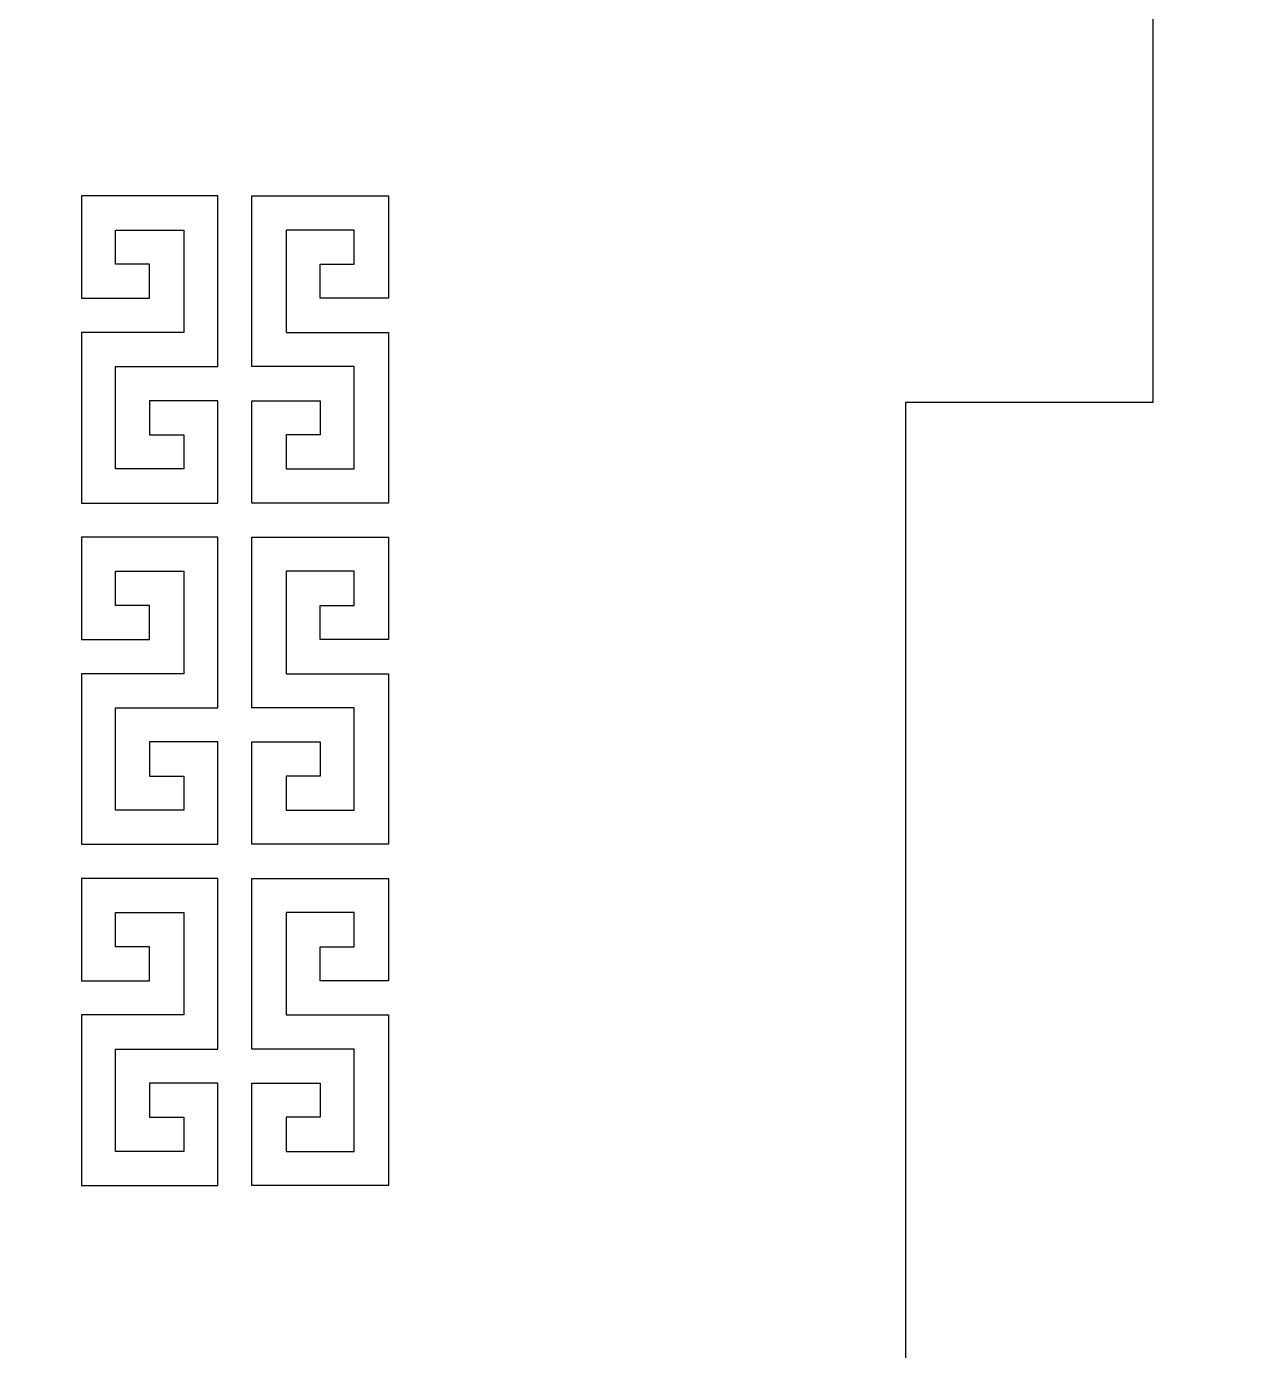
# Model space of a CAD drawing. Header units: centimetres. Extents: x -67.6 to -19.4, y -15.9 to 27.8.
# Drawn here: x -46.666 to -45.2, y -2.431 to -0.826 of the extents above; entities that cross this region are included whole.
import ezdxf

# ---------------------------------------------------------------- set-up
doc = ezdxf.new("R2010")
doc.units = ezdxf.units.CM
doc.header["$MEASUREMENT"] = 0
doc.layers.add('Layer 1', color=7, linetype='Continuous')

msp = doc.modelspace()

# ---------------------------------------------------------------- linework, layer by layer
at = {"layer": 'Layer 1', "color": 250, "lineweight": 25}
for points, knots in [([(-45.29952, -5.68124), (-45.29952, -5.68124), (-46.49952, -5.68124), (-46.49952, -5.68124), (-46.60952, -5.68124), (-46.69952, -5.59124), (-46.69952, -5.48124), (-46.69952, -5.48124), (-46.69952, -5.18124), (-46.69952, -5.18124), (-46.69952, -4.35624), (-47.37452, -3.68124), (-48.19952, -3.68124), (-48.19952, -3.68124), (-49.04952, -3.68124), (-49.04952, -3.68124), (-49.04952, -3.68124), (-49.04952, -3.38124), (-49.04952, -3.38124), (-49.04952, -3.38124), (-49.34952, -3.38124), (-49.34952, -3.38124), (-49.34952, -3.38124), (-49.34952, -3.68124), (-49.34952, -3.68124), (-49.34952, -3.68124), (-50.19952, -3.68124), (-50.19952, -3.68124), (-51.02452, -3.68124), (-51.69952, -4.35627), (-51.69952, -5.18124), (-51.69952, -5.18124), (-51.69952, -5.48124), (-51.69952, -5.48124), (-51.69952, -5.59124), (-51.78952, -5.68124), (-51.89952, -5.68124), (-51.89952, -5.68124), (-52.99952, -5.68124), (-52.99952, -5.68124), (-52.99952, -5.68124), (-52.99952, -3.68124), (-52.99952, -3.68124), (-52.99952, -3.68124), (-52.69952, -3.68124), (-52.69952, -3.68124), (-52.69952, -3.68124), (-52.69952, -1.28124), (-52.69952, -1.28124), (-52.69952, -1.28124), (-52.99952, -1.28124), (-52.99952, -1.28124), (-52.99952, -1.28124), (-52.99952, 1.45875), (-52.99952, 1.45875), (-52.99952, 1.45875), (-52.99952, 1.75875), (-52.99952, 1.75875), (-52.99952, 1.75875), (-52.99952, 5.21876), (-52.99952, 5.21876), (-52.99952, 5.21876), (-52.69952, 5.21876), (-52.69952, 5.21876), (-52.69952, 5.21876), (-52.69952, 6.71876), (-52.69952, 6.71876), (-52.69952, 6.71876), (-52.99952, 6.71876), (-52.99952, 6.71876), (-52.99952, 6.71876), (-52.99952, 9.11876), (-52.99952, 9.11876), (-52.99952, 9.11876), (-52.69952, 9.11876), (-52.69952, 9.11876), (-52.69952, 9.11876), (-52.69952, 9.71876), (-52.69952, 9.71876), (-52.69952, 9.71876), (-45.59952, 9.71876), (-45.59952, 9.71876)], [0, 0, 0, 0, 0.037037, 0.037037, 0.037037, 0.0740741, 0.0740741, 0.0740741, 0.1111111, 0.1111111, 0.1111111, 0.1481481, 0.1481481, 0.1481481, 0.1851852, 0.1851852, 0.1851852, 0.2222222, 0.2222222, 0.2222222, 0.2592593, 0.2592593, 0.2592593, 0.2962963, 0.2962963, 0.2962963, 0.3333333, 0.3333333, 0.3333333, 0.3703704, 0.3703704, 0.3703704, 0.4074074, 0.4074074, 0.4074074, 0.4444444, 0.4444444, 0.4444444, 0.4814815, 0.4814815, 0.4814815, 0.5185185, 0.5185185, 0.5185185, 0.5555556, 0.5555556, 0.5555556, 0.5925926, 0.5925926, 0.5925926, 0.6296296, 0.6296296, 0.6296296, 0.6666667, 0.6666667, 0.6666667, 0.7037037, 0.7037037, 0.7037037, 0.7407407, 0.7407407, 0.7407407, 0.7777778, 0.7777778, 0.7777778, 0.8148148, 0.8148148, 0.8148148, 0.8518519, 0.8518519, 0.8518519, 0.8888889, 0.8888889, 0.8888889, 0.9259259, 0.9259259, 0.9259259, 0.962963, 0.962963, 0.962963, 1, 1, 1, 1]), ([(-39.09952, -5.68124), (-39.09952, -5.68124), (-38.29952, -5.68124), (-38.29952, -5.68124), (-38.29952, -5.68124), (-38.29952, -3.68124), (-38.29952, -3.68124), (-38.29952, -3.68124), (-37.99952, -3.68124), (-37.99952, -3.68124), (-37.99952, -3.68124), (-37.99952, -1.28124), (-37.99952, -1.28124), (-37.99952, -1.28124), (-38.29952, -1.28124), (-38.29952, -1.28124), (-38.29952, -1.28124), (-38.29952, 1.45875), (-38.29952, 1.45875), (-38.29952, 1.45875), (-39.29952, 1.45875), (-39.29952, 1.45875), (-39.29952, 1.45875), (-39.29952, 1.75875), (-39.29952, 1.75875), (-39.29952, 1.75875), (-38.29952, 1.75875), (-38.29952, 1.75875), (-38.29952, 1.75875), (-38.29952, 5.21876), (-38.29952, 5.21876), (-38.29952, 5.21876), (-37.99952, 5.21876), (-37.99952, 5.21876), (-37.99952, 5.21876), (-37.99952, 6.71876), (-37.99952, 6.71876), (-37.99952, 6.71876), (-38.29952, 6.71876), (-38.29952, 6.71876), (-38.29952, 6.71876), (-38.29952, 9.11876), (-38.29952, 9.11876), (-38.29952, 9.11876), (-37.99952, 9.11876), (-37.99952, 9.11876), (-37.99952, 9.11876), (-37.99952, 9.71876), (-37.99952, 9.71876), (-37.99952, 9.71876), (-38.29952, 9.71876), (-38.29952, 9.71876), (-38.29952, 9.71876), (-45.29952, 9.71876), (-45.29952, 9.71876), (-45.29952, 9.71876), (-45.59952, 9.71876), (-45.59952, 9.71876), (-45.59952, 9.71876), (-45.59952, 9.11876), (-45.59952, 9.11876), (-45.59952, 9.11876), (-45.29952, 9.11876), (-45.29952, 9.11876), (-45.29952, 9.11876), (-45.29952, 6.71876), (-45.29952, 6.71876), (-45.29952, 6.71876), (-45.59952, 6.71876), (-45.59952, 6.71876), (-45.59952, 6.71876), (-45.59952, 5.21876), (-45.59952, 5.21876), (-45.59952, 5.21876), (-45.29952, 5.21876), (-45.29952, 5.21876), (-45.29952, 5.21876), (-45.29952, 1.75875), (-45.29952, 1.75875), (-45.29952, 1.75875), (-44.29952, 1.75875), (-44.29952, 1.75875), (-44.29952, 1.75875), (-44.29952, 1.45875), (-44.29952, 1.45875), (-44.29952, 1.45875), (-45.29952, 1.45875), (-45.29952, 1.45875), (-45.29952, 1.45875), (-45.29952, -1.28124), (-45.29952, -1.28124), (-45.29952, -1.28124), (-45.59952, -1.28124), (-45.59952, -1.28124), (-45.59952, -1.28124), (-45.59952, -3.68124), (-45.59952, -3.68124), (-45.59952, -3.68124), (-45.29952, -3.68124), (-45.29952, -3.68124), (-45.29952, -3.68124), (-45.29952, -5.68124), (-45.29952, -5.68124), (-45.29952, -5.68124), (-44.49952, -5.68124), (-44.49952, -5.68124), (-44.38952, -5.68124), (-44.29952, -5.59124), (-44.29952, -5.48124), (-44.29952, -5.48124), (-44.29952, -5.18124), (-44.29952, -5.18124), (-44.29952, -4.35624), (-43.62452, -3.68124), (-42.79952, -3.68124), (-42.02098, -3.68124), (-41.5623, -3.68124), (-40.79952, -3.68124), (-39.97452, -3.68124), (-39.29952, -4.35627), (-39.29952, -5.18124), (-39.29952, -5.18124), (-39.29952, -5.48124), (-39.29952, -5.48124), (-39.29952, -5.59124), (-39.20952, -5.68124), (-39.09952, -5.68124)], [0, 0, 0, 0, 0.0238095, 0.0238095, 0.0238095, 0.047619, 0.047619, 0.047619, 0.0714286, 0.0714286, 0.0714286, 0.0952381, 0.0952381, 0.0952381, 0.1190476, 0.1190476, 0.1190476, 0.1428571, 0.1428571, 0.1428571, 0.1666667, 0.1666667, 0.1666667, 0.1904762, 0.1904762, 0.1904762, 0.2142857, 0.2142857, 0.2142857, 0.2380952, 0.2380952, 0.2380952, 0.2619048, 0.2619048, 0.2619048, 0.2857143, 0.2857143, 0.2857143, 0.3095238, 0.3095238, 0.3095238, 0.3333333, 0.3333333, 0.3333333, 0.3571429, 0.3571429, 0.3571429, 0.3809524, 0.3809524, 0.3809524, 0.4047619, 0.4047619, 0.4047619, 0.4285714, 0.4285714, 0.4285714, 0.452381, 0.452381, 0.452381, 0.4761905, 0.4761905, 0.4761905, 0.5, 0.5, 0.5, 0.5238095, 0.5238095, 0.5238095, 0.547619, 0.547619, 0.547619, 0.5714286, 0.5714286, 0.5714286, 0.5952381, 0.5952381, 0.5952381, 0.6190476, 0.6190476, 0.6190476, 0.6428571, 0.6428571, 0.6428571, 0.6666667, 0.6666667, 0.6666667, 0.6904762, 0.6904762, 0.6904762, 0.7142857, 0.7142857, 0.7142857, 0.7380952, 0.7380952, 0.7380952, 0.7619048, 0.7619048, 0.7619048, 0.7857143, 0.7857143, 0.7857143, 0.8095238, 0.8095238, 0.8095238, 0.8333333, 0.8333333, 0.8333333, 0.8571429, 0.8571429, 0.8571429, 0.8809524, 0.8809524, 0.8809524, 0.9047619, 0.9047619, 0.9047619, 0.9285714, 0.9285714, 0.9285714, 0.952381, 0.952381, 0.952381, 0.9761905, 0.9761905, 0.9761905, 1, 1, 1, 1])]:
    msp.add_open_spline(points, degree=3, knots=knots, dxfattribs=at)
at = {"layer": 'Layer 1', "color": 240, "lineweight": 25}
for points in [[(-46.59952, -1.03121), (-46.54435, -1.03121), (-46.48918, -1.03121), (-46.43401, -1.03121), (-46.43401, -1.10018), (-46.43401, -1.16914), (-46.43401, -1.23811), (-46.47538, -1.23811), (-46.51676, -1.23811), (-46.55814, -1.23811), (-46.55814, -1.27949), (-46.55814, -1.32087), (-46.55814, -1.36225), (-46.55814, -1.36225), (-46.47538, -1.36225), (-46.47538, -1.36225), (-46.47538, -1.36225), (-46.47538, -1.32087), (-46.47538, -1.32087), (-46.47538, -1.32087), (-46.51676, -1.32087), (-46.51676, -1.32087), (-46.51676, -1.32087), (-46.51676, -1.27949), (-46.51676, -1.27949), (-46.51676, -1.27949), (-46.43401, -1.27949), (-46.43401, -1.27949), (-46.43401, -1.32087), (-46.43401, -1.36225), (-46.43401, -1.40363), (-46.48918, -1.40363), (-46.54435, -1.40363), (-46.59952, -1.40363), (-46.59952, -1.33466), (-46.59952, -1.26569), (-46.59952, -1.19673), (-46.55814, -1.19673), (-46.51676, -1.19673), (-46.47538, -1.19673), (-46.47538, -1.15535), (-46.47538, -1.11397), (-46.47538, -1.07259), (-46.47538, -1.07259), (-46.55814, -1.07259), (-46.55814, -1.07259), (-46.55814, -1.07259), (-46.55814, -1.11397), (-46.55814, -1.11397), (-46.55814, -1.11397), (-46.51676, -1.11397), (-46.51676, -1.11397), (-46.51676, -1.11397), (-46.51676, -1.15535), (-46.51676, -1.15535), (-46.51676, -1.15535), (-46.59952, -1.15535), (-46.59952, -1.15535), (-46.59952, -1.11397), (-46.59952, -1.07259), (-46.59952, -1.03121)], [(-46.59952, -1.03121), (-46.54435, -1.03121), (-46.48918, -1.03121), (-46.43401, -1.03121), (-46.43401, -1.10018), (-46.43401, -1.16914), (-46.43401, -1.23811), (-46.47538, -1.23811), (-46.51676, -1.23811), (-46.55814, -1.23811), (-46.55814, -1.27949), (-46.55814, -1.32087), (-46.55814, -1.36225), (-46.55814, -1.36225), (-46.47538, -1.36225), (-46.47538, -1.36225), (-46.47538, -1.36225), (-46.47538, -1.32087), (-46.47538, -1.32087), (-46.47538, -1.32087), (-46.51676, -1.32087), (-46.51676, -1.32087), (-46.51676, -1.32087), (-46.51676, -1.27949), (-46.51676, -1.27949), (-46.51676, -1.27949), (-46.43401, -1.27949), (-46.43401, -1.27949), (-46.43401, -1.32087), (-46.43401, -1.36225), (-46.43401, -1.40363), (-46.48918, -1.40363), (-46.54435, -1.40363), (-46.59952, -1.40363), (-46.59952, -1.33466), (-46.59952, -1.26569), (-46.59952, -1.19673), (-46.55814, -1.19673), (-46.51676, -1.19673), (-46.47538, -1.19673), (-46.47538, -1.15535), (-46.47538, -1.11397), (-46.47538, -1.07259), (-46.47538, -1.07259), (-46.55814, -1.07259), (-46.55814, -1.07259), (-46.55814, -1.07259), (-46.55814, -1.11397), (-46.55814, -1.11397), (-46.55814, -1.11397), (-46.51676, -1.11397), (-46.51676, -1.11397), (-46.51676, -1.11397), (-46.51676, -1.15535), (-46.51676, -1.15535), (-46.51676, -1.15535), (-46.59952, -1.15535), (-46.59952, -1.15535), (-46.59952, -1.11397), (-46.59952, -1.07259), (-46.59952, -1.03121)], [(-46.22711, -1.03121), (-46.28228, -1.03121), (-46.33746, -1.03121), (-46.39263, -1.03121), (-46.39263, -1.10018), (-46.39263, -1.16914), (-46.39263, -1.23811), (-46.35125, -1.23811), (-46.30987, -1.23811), (-46.26849, -1.23811), (-46.26849, -1.27949), (-46.26849, -1.32087), (-46.26849, -1.36225), (-46.26849, -1.36225), (-46.35125, -1.36225), (-46.35125, -1.36225), (-46.35125, -1.36225), (-46.35125, -1.32087), (-46.35125, -1.32087), (-46.35125, -1.32087), (-46.30987, -1.32087), (-46.30987, -1.32087), (-46.30987, -1.32087), (-46.30987, -1.27949), (-46.30987, -1.27949), (-46.30987, -1.27949), (-46.39263, -1.27949), (-46.39263, -1.27949), (-46.39263, -1.32087), (-46.39263, -1.36225), (-46.39263, -1.40363), (-46.33746, -1.40363), (-46.28228, -1.40363), (-46.22711, -1.40363), (-46.22711, -1.33466), (-46.22711, -1.26569), (-46.22711, -1.19673), (-46.26849, -1.19673), (-46.30987, -1.19673), (-46.35125, -1.19673), (-46.35125, -1.15535), (-46.35125, -1.11397), (-46.35125, -1.07259), (-46.35125, -1.07259), (-46.26849, -1.07259), (-46.26849, -1.07259), (-46.26849, -1.07259), (-46.26849, -1.11397), (-46.26849, -1.11397), (-46.26849, -1.11397), (-46.30987, -1.11397), (-46.30987, -1.11397), (-46.30987, -1.11397), (-46.30987, -1.15535), (-46.30987, -1.15535), (-46.30987, -1.15535), (-46.22711, -1.15535), (-46.22711, -1.15535), (-46.22711, -1.11397), (-46.22711, -1.07259), (-46.22711, -1.03121)], [(-46.22711, -1.03121), (-46.28228, -1.03121), (-46.33746, -1.03121), (-46.39263, -1.03121), (-46.39263, -1.10018), (-46.39263, -1.16914), (-46.39263, -1.23811), (-46.35125, -1.23811), (-46.30987, -1.23811), (-46.26849, -1.23811), (-46.26849, -1.27949), (-46.26849, -1.32087), (-46.26849, -1.36225), (-46.26849, -1.36225), (-46.35125, -1.36225), (-46.35125, -1.36225), (-46.35125, -1.36225), (-46.35125, -1.32087), (-46.35125, -1.32087), (-46.35125, -1.32087), (-46.30987, -1.32087), (-46.30987, -1.32087), (-46.30987, -1.32087), (-46.30987, -1.27949), (-46.30987, -1.27949), (-46.30987, -1.27949), (-46.39263, -1.27949), (-46.39263, -1.27949), (-46.39263, -1.32087), (-46.39263, -1.36225), (-46.39263, -1.40363), (-46.33746, -1.40363), (-46.28228, -1.40363), (-46.22711, -1.40363), (-46.22711, -1.33466), (-46.22711, -1.26569), (-46.22711, -1.19673), (-46.26849, -1.19673), (-46.30987, -1.19673), (-46.35125, -1.19673), (-46.35125, -1.15535), (-46.35125, -1.11397), (-46.35125, -1.07259), (-46.35125, -1.07259), (-46.26849, -1.07259), (-46.26849, -1.07259), (-46.26849, -1.07259), (-46.26849, -1.11397), (-46.26849, -1.11397), (-46.26849, -1.11397), (-46.30987, -1.11397), (-46.30987, -1.11397), (-46.30987, -1.11397), (-46.30987, -1.15535), (-46.30987, -1.15535), (-46.30987, -1.15535), (-46.22711, -1.15535), (-46.22711, -1.15535), (-46.22711, -1.11397), (-46.22711, -1.07259), (-46.22711, -1.03121)], [(-46.59952, -1.445), (-46.54435, -1.445), (-46.48918, -1.445), (-46.43401, -1.445), (-46.43401, -1.51397), (-46.43401, -1.58294), (-46.43401, -1.6519), (-46.47538, -1.6519), (-46.51676, -1.6519), (-46.55814, -1.6519), (-46.55814, -1.69328), (-46.55814, -1.73466), (-46.55814, -1.77604), (-46.55814, -1.77604), (-46.47538, -1.77604), (-46.47538, -1.77604), (-46.47538, -1.77604), (-46.47538, -1.73466), (-46.47538, -1.73466), (-46.47538, -1.73466), (-46.51676, -1.73466), (-46.51676, -1.73466), (-46.51676, -1.73466), (-46.51676, -1.69328), (-46.51676, -1.69328), (-46.51676, -1.69328), (-46.43401, -1.69328), (-46.43401, -1.69328), (-46.43401, -1.73466), (-46.43401, -1.77604), (-46.43401, -1.81742), (-46.48918, -1.81742), (-46.54435, -1.81742), (-46.59952, -1.81742), (-46.59952, -1.74845), (-46.59952, -1.67949), (-46.59952, -1.61052), (-46.55814, -1.61052), (-46.51676, -1.61052), (-46.47538, -1.61052), (-46.47538, -1.56914), (-46.47538, -1.52776), (-46.47538, -1.48638), (-46.47538, -1.48638), (-46.55814, -1.48638), (-46.55814, -1.48638), (-46.55814, -1.48638), (-46.55814, -1.52776), (-46.55814, -1.52776), (-46.55814, -1.52776), (-46.51676, -1.52776), (-46.51676, -1.52776), (-46.51676, -1.52776), (-46.51676, -1.56914), (-46.51676, -1.56914), (-46.51676, -1.56914), (-46.59952, -1.56914), (-46.59952, -1.56914), (-46.59952, -1.52776), (-46.59952, -1.48638), (-46.59952, -1.445)], [(-46.59952, -1.445), (-46.54435, -1.445), (-46.48918, -1.445), (-46.43401, -1.445), (-46.43401, -1.51397), (-46.43401, -1.58294), (-46.43401, -1.6519), (-46.47538, -1.6519), (-46.51676, -1.6519), (-46.55814, -1.6519), (-46.55814, -1.69328), (-46.55814, -1.73466), (-46.55814, -1.77604), (-46.55814, -1.77604), (-46.47538, -1.77604), (-46.47538, -1.77604), (-46.47538, -1.77604), (-46.47538, -1.73466), (-46.47538, -1.73466), (-46.47538, -1.73466), (-46.51676, -1.73466), (-46.51676, -1.73466), (-46.51676, -1.73466), (-46.51676, -1.69328), (-46.51676, -1.69328), (-46.51676, -1.69328), (-46.43401, -1.69328), (-46.43401, -1.69328), (-46.43401, -1.73466), (-46.43401, -1.77604), (-46.43401, -1.81742), (-46.48918, -1.81742), (-46.54435, -1.81742), (-46.59952, -1.81742), (-46.59952, -1.74845), (-46.59952, -1.67949), (-46.59952, -1.61052), (-46.55814, -1.61052), (-46.51676, -1.61052), (-46.47538, -1.61052), (-46.47538, -1.56914), (-46.47538, -1.52776), (-46.47538, -1.48638), (-46.47538, -1.48638), (-46.55814, -1.48638), (-46.55814, -1.48638), (-46.55814, -1.48638), (-46.55814, -1.52776), (-46.55814, -1.52776), (-46.55814, -1.52776), (-46.51676, -1.52776), (-46.51676, -1.52776), (-46.51676, -1.52776), (-46.51676, -1.56914), (-46.51676, -1.56914), (-46.51676, -1.56914), (-46.59952, -1.56914), (-46.59952, -1.56914), (-46.59952, -1.52776), (-46.59952, -1.48638), (-46.59952, -1.445)], [(-46.22711, -1.445), (-46.28228, -1.445), (-46.33746, -1.445), (-46.39263, -1.445), (-46.39263, -1.51397), (-46.39263, -1.58294), (-46.39263, -1.6519), (-46.35125, -1.6519), (-46.30987, -1.6519), (-46.26849, -1.6519), (-46.26849, -1.69328), (-46.26849, -1.73466), (-46.26849, -1.77604), (-46.26849, -1.77604), (-46.35125, -1.77604), (-46.35125, -1.77604), (-46.35125, -1.77604), (-46.35125, -1.73466), (-46.35125, -1.73466), (-46.35125, -1.73466), (-46.30987, -1.73466), (-46.30987, -1.73466), (-46.30987, -1.73466), (-46.30987, -1.69328), (-46.30987, -1.69328), (-46.30987, -1.69328), (-46.39263, -1.69328), (-46.39263, -1.69328), (-46.39263, -1.73466), (-46.39263, -1.77604), (-46.39263, -1.81742), (-46.33746, -1.81742), (-46.28228, -1.81742), (-46.22711, -1.81742), (-46.22711, -1.74845), (-46.22711, -1.67949), (-46.22711, -1.61052), (-46.26849, -1.61052), (-46.30987, -1.61052), (-46.35125, -1.61052), (-46.35125, -1.56914), (-46.35125, -1.52776), (-46.35125, -1.48638), (-46.35125, -1.48638), (-46.26849, -1.48638), (-46.26849, -1.48638), (-46.26849, -1.48638), (-46.26849, -1.52776), (-46.26849, -1.52776), (-46.26849, -1.52776), (-46.30987, -1.52776), (-46.30987, -1.52776), (-46.30987, -1.52776), (-46.30987, -1.56914), (-46.30987, -1.56914), (-46.30987, -1.56914), (-46.22711, -1.56914), (-46.22711, -1.56914), (-46.22711, -1.52776), (-46.22711, -1.48638), (-46.22711, -1.445)], [(-46.22711, -1.445), (-46.28228, -1.445), (-46.33746, -1.445), (-46.39263, -1.445), (-46.39263, -1.51397), (-46.39263, -1.58294), (-46.39263, -1.6519), (-46.35125, -1.6519), (-46.30987, -1.6519), (-46.26849, -1.6519), (-46.26849, -1.69328), (-46.26849, -1.73466), (-46.26849, -1.77604), (-46.26849, -1.77604), (-46.35125, -1.77604), (-46.35125, -1.77604), (-46.35125, -1.77604), (-46.35125, -1.73466), (-46.35125, -1.73466), (-46.35125, -1.73466), (-46.30987, -1.73466), (-46.30987, -1.73466), (-46.30987, -1.73466), (-46.30987, -1.69328), (-46.30987, -1.69328), (-46.30987, -1.69328), (-46.39263, -1.69328), (-46.39263, -1.69328), (-46.39263, -1.73466), (-46.39263, -1.77604), (-46.39263, -1.81742), (-46.33746, -1.81742), (-46.28228, -1.81742), (-46.22711, -1.81742), (-46.22711, -1.74845), (-46.22711, -1.67949), (-46.22711, -1.61052), (-46.26849, -1.61052), (-46.30987, -1.61052), (-46.35125, -1.61052), (-46.35125, -1.56914), (-46.35125, -1.52776), (-46.35125, -1.48638), (-46.35125, -1.48638), (-46.26849, -1.48638), (-46.26849, -1.48638), (-46.26849, -1.48638), (-46.26849, -1.52776), (-46.26849, -1.52776), (-46.26849, -1.52776), (-46.30987, -1.52776), (-46.30987, -1.52776), (-46.30987, -1.52776), (-46.30987, -1.56914), (-46.30987, -1.56914), (-46.30987, -1.56914), (-46.22711, -1.56914), (-46.22711, -1.56914), (-46.22711, -1.52776), (-46.22711, -1.48638), (-46.22711, -1.445)], [(-46.59952, -1.8588), (-46.54435, -1.8588), (-46.48918, -1.8588), (-46.43401, -1.8588), (-46.43401, -1.92776), (-46.43401, -1.99673), (-46.43401, -2.0657), (-46.47538, -2.0657), (-46.51676, -2.0657), (-46.55814, -2.0657), (-46.55814, -2.10707), (-46.55814, -2.14845), (-46.55814, -2.18983), (-46.55814, -2.18983), (-46.47538, -2.18983), (-46.47538, -2.18983), (-46.47538, -2.18983), (-46.47538, -2.14845), (-46.47538, -2.14845), (-46.47538, -2.14845), (-46.51676, -2.14845), (-46.51676, -2.14845), (-46.51676, -2.14845), (-46.51676, -2.10707), (-46.51676, -2.10707), (-46.51676, -2.10707), (-46.43401, -2.10707), (-46.43401, -2.10707), (-46.43401, -2.14845), (-46.43401, -2.18983), (-46.43401, -2.23121), (-46.48918, -2.23121), (-46.54435, -2.23121), (-46.59952, -2.23121), (-46.59952, -2.16225), (-46.59952, -2.09328), (-46.59952, -2.02432), (-46.55814, -2.02432), (-46.51676, -2.02432), (-46.47538, -2.02432), (-46.47538, -1.98294), (-46.47538, -1.94156), (-46.47538, -1.90018), (-46.47538, -1.90018), (-46.55814, -1.90018), (-46.55814, -1.90018), (-46.55814, -1.90018), (-46.55814, -1.94156), (-46.55814, -1.94156), (-46.55814, -1.94156), (-46.51676, -1.94156), (-46.51676, -1.94156), (-46.51676, -1.94156), (-46.51676, -1.98294), (-46.51676, -1.98294), (-46.51676, -1.98294), (-46.59952, -1.98294), (-46.59952, -1.98294), (-46.59952, -1.94156), (-46.59952, -1.90018), (-46.59952, -1.8588)], [(-46.59952, -1.8588), (-46.54435, -1.8588), (-46.48918, -1.8588), (-46.43401, -1.8588), (-46.43401, -1.92776), (-46.43401, -1.99673), (-46.43401, -2.0657), (-46.47538, -2.0657), (-46.51676, -2.0657), (-46.55814, -2.0657), (-46.55814, -2.10707), (-46.55814, -2.14845), (-46.55814, -2.18983), (-46.55814, -2.18983), (-46.47538, -2.18983), (-46.47538, -2.18983), (-46.47538, -2.18983), (-46.47538, -2.14845), (-46.47538, -2.14845), (-46.47538, -2.14845), (-46.51676, -2.14845), (-46.51676, -2.14845), (-46.51676, -2.14845), (-46.51676, -2.10707), (-46.51676, -2.10707), (-46.51676, -2.10707), (-46.43401, -2.10707), (-46.43401, -2.10707), (-46.43401, -2.14845), (-46.43401, -2.18983), (-46.43401, -2.23121), (-46.48918, -2.23121), (-46.54435, -2.23121), (-46.59952, -2.23121), (-46.59952, -2.16225), (-46.59952, -2.09328), (-46.59952, -2.02432), (-46.55814, -2.02432), (-46.51676, -2.02432), (-46.47538, -2.02432), (-46.47538, -1.98294), (-46.47538, -1.94156), (-46.47538, -1.90018), (-46.47538, -1.90018), (-46.55814, -1.90018), (-46.55814, -1.90018), (-46.55814, -1.90018), (-46.55814, -1.94156), (-46.55814, -1.94156), (-46.55814, -1.94156), (-46.51676, -1.94156), (-46.51676, -1.94156), (-46.51676, -1.94156), (-46.51676, -1.98294), (-46.51676, -1.98294), (-46.51676, -1.98294), (-46.59952, -1.98294), (-46.59952, -1.98294), (-46.59952, -1.94156), (-46.59952, -1.90018), (-46.59952, -1.8588)], [(-46.22711, -1.8588), (-46.28228, -1.8588), (-46.33746, -1.8588), (-46.39263, -1.8588), (-46.39263, -1.92776), (-46.39263, -1.99673), (-46.39263, -2.0657), (-46.35125, -2.0657), (-46.30987, -2.0657), (-46.26849, -2.0657), (-46.26849, -2.10707), (-46.26849, -2.14845), (-46.26849, -2.18983), (-46.26849, -2.18983), (-46.35125, -2.18983), (-46.35125, -2.18983), (-46.35125, -2.18983), (-46.35125, -2.14845), (-46.35125, -2.14845), (-46.35125, -2.14845), (-46.30987, -2.14845), (-46.30987, -2.14845), (-46.30987, -2.14845), (-46.30987, -2.10707), (-46.30987, -2.10707), (-46.30987, -2.10707), (-46.39263, -2.10707), (-46.39263, -2.10707), (-46.39263, -2.14845), (-46.39263, -2.18983), (-46.39263, -2.23121), (-46.33746, -2.23121), (-46.28228, -2.23121), (-46.22711, -2.23121), (-46.22711, -2.16225), (-46.22711, -2.09328), (-46.22711, -2.02432), (-46.26849, -2.02432), (-46.30987, -2.02432), (-46.35125, -2.02432), (-46.35125, -1.98294), (-46.35125, -1.94156), (-46.35125, -1.90018), (-46.35125, -1.90018), (-46.26849, -1.90018), (-46.26849, -1.90018), (-46.26849, -1.90018), (-46.26849, -1.94156), (-46.26849, -1.94156), (-46.26849, -1.94156), (-46.30987, -1.94156), (-46.30987, -1.94156), (-46.30987, -1.94156), (-46.30987, -1.98294), (-46.30987, -1.98294), (-46.30987, -1.98294), (-46.22711, -1.98294), (-46.22711, -1.98294), (-46.22711, -1.94156), (-46.22711, -1.90018), (-46.22711, -1.8588)], [(-46.22711, -1.8588), (-46.28228, -1.8588), (-46.33746, -1.8588), (-46.39263, -1.8588), (-46.39263, -1.92776), (-46.39263, -1.99673), (-46.39263, -2.0657), (-46.35125, -2.0657), (-46.30987, -2.0657), (-46.26849, -2.0657), (-46.26849, -2.10707), (-46.26849, -2.14845), (-46.26849, -2.18983), (-46.26849, -2.18983), (-46.35125, -2.18983), (-46.35125, -2.18983), (-46.35125, -2.18983), (-46.35125, -2.14845), (-46.35125, -2.14845), (-46.35125, -2.14845), (-46.30987, -2.14845), (-46.30987, -2.14845), (-46.30987, -2.14845), (-46.30987, -2.10707), (-46.30987, -2.10707), (-46.30987, -2.10707), (-46.39263, -2.10707), (-46.39263, -2.10707), (-46.39263, -2.14845), (-46.39263, -2.18983), (-46.39263, -2.23121), (-46.33746, -2.23121), (-46.28228, -2.23121), (-46.22711, -2.23121), (-46.22711, -2.16225), (-46.22711, -2.09328), (-46.22711, -2.02432), (-46.26849, -2.02432), (-46.30987, -2.02432), (-46.35125, -2.02432), (-46.35125, -1.98294), (-46.35125, -1.94156), (-46.35125, -1.90018), (-46.35125, -1.90018), (-46.26849, -1.90018), (-46.26849, -1.90018), (-46.26849, -1.90018), (-46.26849, -1.94156), (-46.26849, -1.94156), (-46.26849, -1.94156), (-46.30987, -1.94156), (-46.30987, -1.94156), (-46.30987, -1.94156), (-46.30987, -1.98294), (-46.30987, -1.98294), (-46.30987, -1.98294), (-46.22711, -1.98294), (-46.22711, -1.98294), (-46.22711, -1.94156), (-46.22711, -1.90018), (-46.22711, -1.8588)]]:
    msp.add_open_spline(points, degree=3, knots=[0, 0, 0, 0, 0.05, 0.05, 0.05, 0.1, 0.1, 0.1, 0.15, 0.15, 0.15, 0.2, 0.2, 0.2, 0.25, 0.25, 0.25, 0.3, 0.3, 0.3, 0.35, 0.35, 0.35, 0.4, 0.4, 0.4, 0.45, 0.45, 0.45, 0.5, 0.5, 0.5, 0.55, 0.55, 0.55, 0.6, 0.6, 0.6, 0.65, 0.65, 0.65, 0.7, 0.7, 0.7, 0.75, 0.75, 0.75, 0.8, 0.8, 0.8, 0.85, 0.85, 0.85, 0.9, 0.9, 0.9, 0.95, 0.95, 0.95, 1, 1, 1, 1], dxfattribs=at)

doc.saveas('drawing.dxf')
